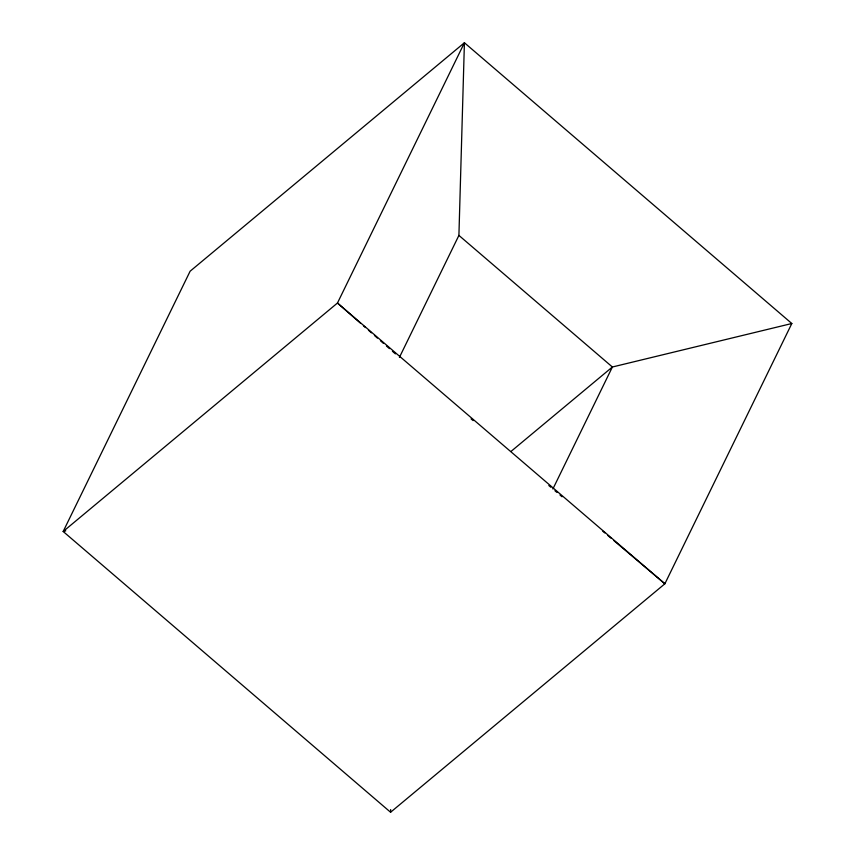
<?xml version="1.0" encoding="UTF-8"?>
<svg xmlns="http://www.w3.org/2000/svg" width="855" height="855" viewBox="0 0 855 855"><rect width="100%" height="100%" fill="white"/><g stroke="black" fill="none" stroke-linecap="round" stroke-linejoin="round"><path stroke-width="1.28" d="M390.585 812.25L664.88 583.783L791.826 323.511L464.415 42.75L190.12 271.217L63.174 531.489L390.585 812.25L390.66 809.589M399.413 357.401L458.911 235.403L464.415 42.75L337.469 303.023L63.174 531.489L65.76 530.87M552.875 488.996L612.383 366.998L791.826 323.511M510.927 451.504L612.383 366.998L458.911 235.403M554.916 490.727L556.947 492.448M560.004 495.034L562.045 496.755M602.775 531.222L604.806 532.943M607.862 535.529L610.919 538.116M613.976 540.702L664.88 583.783L337.469 303.023L360.447 323.19M471.094 418.875L473.114 420.607M548.835 485.533L550.855 487.265M363.45 325.83L365.448 327.583M368.441 330.212L371.433 332.841M374.437 335.47L377.429 338.11M380.432 340.739L383.425 343.368M386.428 345.997L389.42 348.626M392.413 351.266L395.416 353.895"/></g></svg>
